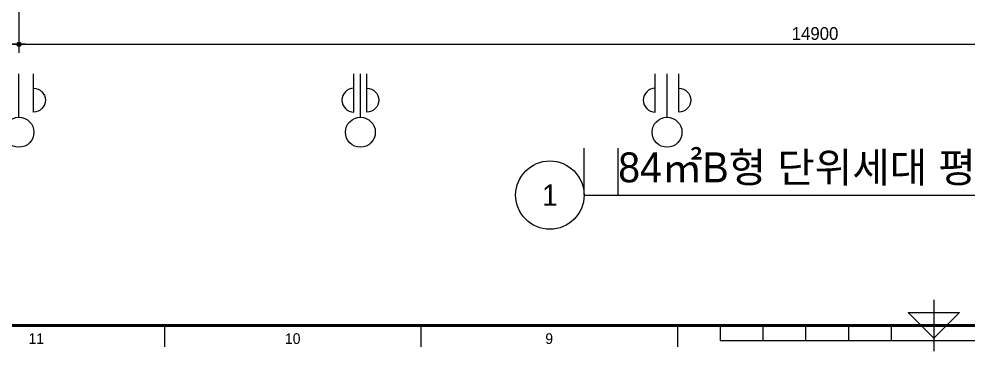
# Model space of a CAD drawing. Header units: millimetres. Extents: x -24416 to 92204, y -190080 to 23760.
# Drawn here: x 58432 to 67314, y -70840 to -67732 of the extents above; entities that cross this region are included whole.
import ezdxf
from ezdxf.enums import TextEntityAlignment as Align

# ---------------------------------------------------------------- set-up
doc = ezdxf.new("R2010")
doc.units = ezdxf.units.MM
doc.header["$LTSCALE"] = 50
doc.linetypes.add('AUDIT_D_220706163347-0', pattern=[0])
doc.layers.get('defpoints').update_dxf_attribs({"color": 139})
for name, color, linetype in [('A-치수', 7, 'AUDIT_D_220706163347-0'), ('AA-BORD-FORM', 7, 'Continuous'), ('AA-BORD-TEXT', 3, 'Continuous'), ('AA-XXXX-DIMS', 7, 'Continuous'), ('AA-XXXX-SYMB', 7, 'Continuous'), ('AA-XXXX-TEXT', 3, 'Continuous'), ('DIM', 7, 'AUDIT_D_220706163347-0')]:
    doc.layers.add(name, color=color, linetype=linetype)
doc.layers.add('Defpoint', color=135, linetype='Continuous', plot=False)
doc.styles.add('HAUD01', font='Dotum.ttf')
doc.styles.add('맑은고딕', font='malgun.ttf', dxfattribs={"width": 0.9})
doc.dimstyles.new('DIM_40', dxfattribs={"dimscale": 40, "dimtxt": 3, "dimasz": 1, "dimexe": 2, "dimexo": 2, "dimgap": 1, "dimtad": 1, "dimdec": 0, "dimzin": 0, "dimdsep": 46, "dimtxsty": '맑은고딕', "dimblk1": 'DIMDOT', "dimblk2": 'DIMDOT', "dimsah": 1, "dimcen": 0.09, "dimdle": 2, "dimclrd": 7, "dimclre": 7, "dimclrt": 3, "dimadec": 0, "dimazin": 0, "dimtfac": 1, "dimtdec": 0, "dimtix": 1, "dimtmove": 2, "dimatfit": 3, "dimldrblk": 'DIMDOT', "dimfxl": 2, "dimtolj": 1, "dimtzin": 0, "dimarcsym": 0})

# ---------------------------------------------------------------- blocks, each defined once
blk = doc.blocks.new('중심')
at = {"layer": 'DIM'}
blk.add_line((-350, 0), (0, 0), dxfattribs=at)
blk.add_circle((-470, 0), 120, dxfattribs=at)
blk = doc.blocks.new('DIMDOT')
at = {"layer": 'AA-XXXX-DIMS'}
for p, q in [((-1.5, 0), (1.5, 0)), ((0, -1.5), (0, 1.5))]:
    blk.add_line(p, q, dxfattribs=at)
for radius in [0.5, 0.25]:
    blk.add_circle((0, 0), radius, dxfattribs=at)
blk = doc.blocks.new('*D442')
at = {"layer": 'defpoints', "color": 0, "transparency": 16777216}
for p in [(8278.2, -90129), (23178.2, -90129), (23178.2, -91729)]:
    blk.add_point(p, dxfattribs=at)
at = {"layer": 'DIM', "color": 7, "lineweight": -2, "transparency": 16777216}
for p, q in [((8278.2, -90209), (8278.2, -91809)), ((23178.2, -90209), (23178.2, -91809)), ((8318.2, -91729), (23138.2, -91729))]:
    blk.add_line(p, q, dxfattribs=at)
at = {"layer": 'DIM', "color": 7, "lineweight": -2, "transparency": 16777216, "xscale": 40, "yscale": 40, "zscale": 40, "rotation": 180}
blk.add_blockref('DIMDOT', (8278.2, -91729), dxfattribs=at)
at = {"layer": 'DIM', "color": 7, "lineweight": -2, "transparency": 16777216, "xscale": 40, "yscale": 40, "zscale": 40}
blk.add_blockref('DIMDOT', (23178.2, -91729), dxfattribs=at)
at = {"layer": 'DIM', "color": 3, "transparency": 16777216, "insert": (15728.2, -91628.9), "char_height": 120, "attachment_point": 5, "style": 'HAUD01'}
blk.add_mtext('\\A1;14900', dxfattribs=at)
blk = doc.blocks.new('XR-FORM 청주월명')
at = {"layer": 'AA-BORD-FORM', "color": 2}
for p, q in [((421, 23), (421, 11)), ((241, 17), (241, 12)), ((301, 17), (301, 12)), ((361, 17), (361, 12)), ((371, 17), (371, 13.5)), ((381, 17), (381, 13.5)), ((391, 17), (391, 13.5)), ((401, 17), (401, 13.5)), ((411, 17), (411, 13.5)), ((371, 13.5), (471, 13.5))]:
    blk.add_line(p, q, dxfattribs=at)
at = {"layer": 'AA-BORD-FORM', "color": 2, "const_width": 0.682}
blk.add_lwpolyline([(21, 17), (21, 577), (821, 577), (821, 17)], close=True, dxfattribs=at)
at = {"layer": 'AA-BORD-FORM', "color": 2}
blk.add_lwpolyline([(427, 20), (421, 14), (415, 20)], close=True, dxfattribs=at)
at = {"layer": 'AA-BORD-TEXT', "color": 7, "style": 'HAUD01'}
for s, p in [('11', (211, 13.9)), ('10', (271, 13.9)), ('9', (331, 13.9))]:
    blk.add_text(s, height=2.5, dxfattribs=at).set_placement(p, align=Align.MIDDLE_CENTER)
blk = doc.blocks.new('DIM-1108')
at = {"layer": 'DIM'}
for points in [[(8413.2, -92140.1, -1), (8413.2, -92364.1), (8413.2, -92004.1)], [(11413.2, -92140.1, 1), (11413.2, -92364.1), (11413.2, -92004.1)], [(11533.2, -92140.1, -1), (11533.2, -92364.1), (11533.2, -92004.1)], [(14233.2, -92140.1, 1), (14233.2, -92364.1), (14233.2, -92004.1)], [(14453.2, -92140.1, -1), (14453.2, -92364.1), (14453.2, -92004.1)]]:
    blk.add_lwpolyline(points, format="xyb", dxfattribs=at)
at = {"layer": 'A-치수', "xscale": 1.166666666666676, "yscale": 1.166666666666676, "zscale": 1.166666666666676, "rotation": 90}
for p in [(8278.2, -92004.1), (11473.2, -92004.1), (14343.2, -92004.1)]:
    blk.add_blockref('중심', p, dxfattribs=at)
at = {"layer": 'DIM'}
dim = blk.add_linear_dim(base=(23178.2, -91729), p1=(8278.2, -90129), p2=(23178.2, -90129), angle=180, dimstyle='DIM_40', override={"dimscale": 40, "dimtxsty": 'HAUD01'}, dxfattribs=at)
dim.commit()
dim.dimension.update_dxf_attribs({"geometry": '*D442', "text_midpoint": (15728.2, -91628.9)})

msp = doc.modelspace()

# ---------------------------------------------------------------- linework, layer by layer
at = {"layer": 'AA-XXXX-SYMB', "color": 3}
msp.add_line((63720.5, -69380.9), (70267.4, -69380.9), dxfattribs=at)
msp.add_circle((63400.5, -69380.9), 320, dxfattribs=at)
at = {"layer": 'Defpoint'}
for p, q in [((63720.5, -69380.9), (63720.5, -68940.9)), ((64040.5, -69380.9), (64040.5, -68940.9))]:
    msp.add_line(p, q, dxfattribs=at)
at = {"layer": 'defpoints'}
msp.add_lwpolyline([(55683.6, -51269.2), (55683.6, -67969), (75532.2, -67969), (75532.2, -51269.2)], close=True, dxfattribs=at)

# ---------------------------------------------------------------- block references
msp.add_blockref('DIM-1108', (50153.9, 23760))
at = {"xscale": 40, "yscale": 40, "zscale": 40}
msp.add_blockref('XR-FORM 청주월명', (50153.9, -71280), dxfattribs=at)

# ---------------------------------------------------------------- texts
at = {"layer": 'AA-XXXX-TEXT', "style": 'HAUD01'}
msp.add_text('84㎡B형 단위세대 평면도(확장형)', height=280, dxfattribs=at).set_placement((64040.5, -69260.9))
msp.add_text('1', height=200, dxfattribs=at).set_placement((63400.5, -69380.9), align=Align.MIDDLE_CENTER)

doc.saveas('drawing.dxf')
